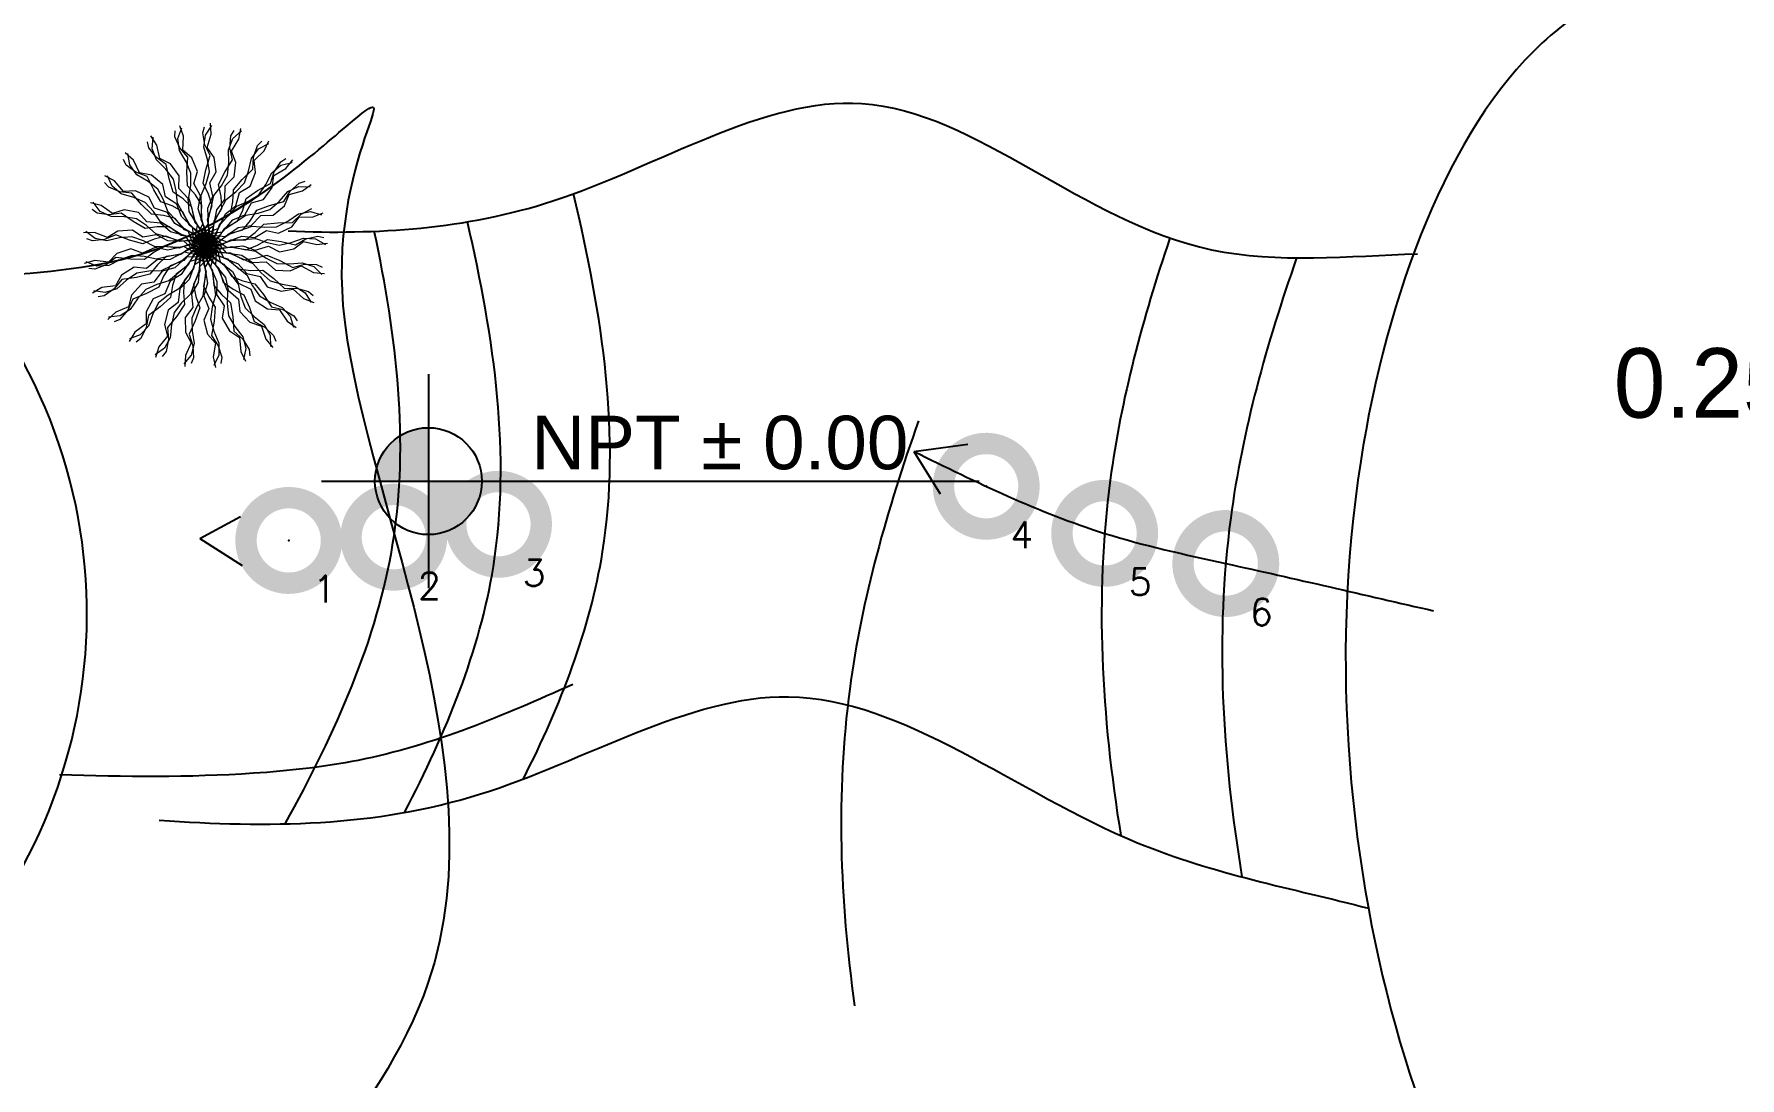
# Model space of a CAD drawing. Header units: millimetres. Extents: x 223 to 336, y 70 to 139.
# Drawn here: x 299.917 to 303.108, y 107.972 to 109.924 of the extents above; entities that cross this region are included whole.
import ezdxf

# ---------------------------------------------------------------- set-up
doc = ezdxf.new("R2010")
doc.units = ezdxf.units.MM
doc.layers.add('COTAS', color=3, linetype='Continuous', lineweight=9)
for name, color, linetype in [('MUROS', 5, 'Continuous'), ('pisos', 8, 'Continuous'), ('PLANTAS', 3, 'Continuous'), ('PUERTAS', 2, 'Continuous'), ('TEXTOS', 4, 'Continuous')]:
    doc.layers.add(name, color=color, linetype=linetype)
doc.styles.add('ROMANS', font='romans.shx', dxfattribs={"height": 0.05})
doc.dimstyles.new('ISO-25', dxfattribs={"dimtxt": 0.13, "dimasz": 0.08, "dimexe": 0.2, "dimexo": 0.2, "dimgap": 0.2, "dimtad": 0, "dimtih": 1, "dimtoh": 1, "dimdec": 3, "dimdsep": 46, "dimtxsty": 'Standard', "dimblk": 'ARCHTICK', "dimcen": 3, "dimadec": 0, "dimazin": 0, "dimtfac": 1, "dimtdec": 3, "dimtmove": 0, "dimatfit": 3, "dimldrblk": 'ARCHTICK', "dimfxl": 1, "dimarcsym": 0})

# ---------------------------------------------------------------- blocks, each defined once
blk = doc.blocks.new('_DOTSMALL')
at = {"color": 0, "linetype": 'ByBlock', "const_width": 0.5}
blk.add_lwpolyline([(-0.0625, 0, 1), (0.0625, 0, 1)], format="xyb", close=True, dxfattribs=at)
blk = doc.blocks.new('Arb3pl')
at = {"layer": 'COTAS', "linetype": 'Continuous'}
for p, q in [((-0.1562, 0.5352), (-0.1555, 0.5641)), ((-0.1418, 0.5276), (-0.124, 0.5783)), ((-0.1163, 0.5385), (-0.1329, 0.587)), ((-0.0253, 0.5547), (-0.0175, 0.5825)), ((-0.0133, 0.5437), (0.0166, 0.5883)), ((0.0141, 0.5479), (0.0101, 0.599)), ((0.1062, 0.5409), (0.1207, 0.5659)), ((0.1151, 0.5273), (0.1552, 0.5631)), ((0.1427, 0.5245), (0.1516, 0.5751)), ((-0.2781, 0.4839), (-0.2846, 0.5121)), ((-0.2426, 0.4396), (-0.2781, 0.4839)), ((-0.2402, 0.497), (-0.2684, 0.5398)), ((-0.2623, 0.4801), (-0.2576, 0.5336)), ((-0.2416, 0.428), (-0.2623, 0.4801)), ((-0.2271, 0.4337), (-0.2402, 0.497)), ((-0.1328, 0.4836), (-0.1562, 0.5352)), ((-0.1348, 0.472), (-0.1418, 0.5276)), ((-0.096, 0.4404), (-0.1328, 0.4836)), ((-0.1193, 0.4739), (-0.1163, 0.5385)), ((-0.0156, 0.4988), (-0.0253, 0.5547)), ((-0.0204, 0.4881), (-0.0133, 0.5437)), ((-0.0035, 0.4294), (-0.0204, 0.4881)), ((0.0094, 0.4479), (-0.0156, 0.4988)), ((-0.0049, 0.4861), (0.0141, 0.5479)), ((0.0277, 0.4397), (-0.0049, 0.4861)), ((0.0945, 0.4752), (0.1151, 0.5273)), ((0.1017, 0.4844), (0.1062, 0.5409)), ((0.1133, 0.4289), (0.1017, 0.4844)), ((0.109, 0.4694), (0.1427, 0.5245)), ((0.2025, 0.4342), (0.2354, 0.4795)), ((0.2118, 0.4413), (0.2302, 0.4949)), ((0.2302, 0.4949), (0.2505, 0.5155)), ((0.2354, 0.4795), (0.2831, 0.5042)), ((0.2615, 0.4699), (0.2826, 0.5167)), ((-0.3834, 0.4039), (-0.3967, 0.4295)), ((-0.3499, 0.4259), (-0.3879, 0.4605)), ((-0.338, 0.3698), (-0.3834, 0.4039)), ((-0.3671, 0.4041), (-0.3759, 0.4571)), ((-0.3342, 0.3587), (-0.3671, 0.4041)), ((-0.3215, 0.3679), (-0.3499, 0.4259)), ((-0.1962, 0.4071), (-0.2426, 0.4396)), ((-0.1986, 0.3847), (-0.2416, 0.428)), ((-0.1762, 0.4087), (-0.2271, 0.4337)), ((-0.1827, 0.3394), (-0.1962, 0.4071)), ((-0.1353, 0.3533), (-0.1762, 0.4087)), ((-0.1039, 0.4194), (-0.1348, 0.472)), ((-0.0763, 0.4371), (-0.1193, 0.4739)), ((-0.081, 0.3658), (-0.1039, 0.4194)), ((-0.0997, 0.3716), (-0.096, 0.4404)), ((-0.0504, 0.3732), (-0.0763, 0.4371)), ((-0.0114, 0.3821), (0.0094, 0.4479)), ((0.0054, 0.3718), (-0.0035, 0.4294)), ((0.0368, 0.3714), (0.0277, 0.4397)), ((0.0768, 0.3703), (0.1133, 0.4289)), ((0.0905, 0.3562), (0.0962, 0.4142)), ((0.0962, 0.4142), (0.0945, 0.4752)), ((0.129, 0.4164), (0.109, 0.4694)), ((0.1208, 0.348), (0.129, 0.4164)), ((0.189, 0.3747), (0.2025, 0.4342)), ((0.2092, 0.3846), (0.2118, 0.4413)), ((0.2151, 0.4249), (0.2615, 0.4699)), ((0.2213, 0.3687), (0.2151, 0.4249)), ((0.2969, 0.3675), (0.3401, 0.4033)), ((0.3077, 0.3721), (0.3389, 0.4195)), ((0.3389, 0.4195), (0.3636, 0.4344)), ((0.3401, 0.4033), (0.3925, 0.4154)), ((0.363, 0.3875), (0.3951, 0.4276)), ((-0.4654, 0.3002), (-0.4848, 0.3217)), ((-0.4386, 0.3298), (-0.4839, 0.3538)), ((-0.4498, 0.3044), (-0.4714, 0.3536)), ((-0.3966, 0.2807), (-0.4386, 0.3298)), ((-0.285, 0.3498), (-0.338, 0.3698)), ((-0.2817, 0.3275), (-0.3342, 0.3587)), ((-0.266, 0.3564), (-0.3215, 0.3679)), ((-0.2551, 0.2877), (-0.285, 0.3498)), ((-0.2358, 0.2916), (-0.2817, 0.3275)), ((-0.2126, 0.3128), (-0.266, 0.3564)), ((-0.1631, 0.3385), (-0.1986, 0.3847)), ((-0.1637, 0.2777), (-0.1827, 0.3394)), ((-0.1499, 0.2834), (-0.1631, 0.3385)), ((-0.1374, 0.2949), (-0.1353, 0.3533)), ((-0.0967, 0.307), (-0.0997, 0.3716)), ((-0.0819, 0.3092), (-0.081, 0.3658)), ((-0.067, 0.3172), (-0.0504, 0.3732)), ((-0.0245, 0.3188), (-0.0114, 0.3821)), ((-0.0096, 0.3172), (0.0054, 0.3718)), ((0.0069, 0.3213), (0.0368, 0.3714)), ((0.0218, 0.2585), (0.0069, 0.3213)), ((0.0484, 0.3123), (0.0768, 0.3703)), ((0.0624, 0.307), (0.0905, 0.3562)), ((0.0794, 0.3069), (0.1208, 0.348)), ((0.1173, 0.2878), (0.1593, 0.337)), ((0.1296, 0.2792), (0.169, 0.3199)), ((0.1593, 0.337), (0.2092, 0.3846)), ((0.169, 0.3199), (0.189, 0.3747)), ((0.1964, 0.3044), (0.2213, 0.3687)), ((0.269, 0.3133), (0.2969, 0.3675)), ((0.2911, 0.3179), (0.3077, 0.3721)), ((0.2988, 0.2994), (0.3068, 0.3555)), ((0.3068, 0.3555), (0.363, 0.3875)), ((0.3834, 0.2813), (0.4254, 0.3194)), ((0.4254, 0.3194), (0.453, 0.3278)), ((-0.4131, 0.2784), (-0.4654, 0.3002)), ((-0.4066, 0.2687), (-0.4498, 0.3044)), ((-0.3567, 0.2722), (-0.4131, 0.2784)), ((-0.348, 0.2515), (-0.4066, 0.2687)), ((-0.34, 0.2833), (-0.3966, 0.2807)), ((-0.3123, 0.2195), (-0.3567, 0.2722)), ((-0.2946, 0.2281), (-0.348, 0.2515)), ((-0.2774, 0.2544), (-0.34, 0.2833)), ((-0.2512, 0.2023), (-0.2774, 0.2544)), ((-0.2213, 0.2325), (-0.2551, 0.2877)), ((-0.2093, 0.2415), (-0.2358, 0.2916)), ((-0.2002, 0.2558), (-0.2126, 0.3128)), ((-0.1894, 0.1867), (-0.2093, 0.2415)), ((-0.1462, 0.2203), (-0.2002, 0.2558)), ((-0.1173, 0.2451), (-0.1637, 0.2777)), ((-0.1442, 0.2254), (-0.1499, 0.2834)), ((-0.094, 0.2471), (-0.1374, 0.2949)), ((-0.0764, 0.2066), (-0.1173, 0.2451)), ((-0.0599, 0.2639), (-0.0967, 0.307)), ((-0.0885, 0.1863), (-0.094, 0.2471)), ((-0.0908, 0.2515), (-0.0819, 0.3092)), ((-0.0758, 0.1969), (-0.0908, 0.2515)), ((-0.0368, 0.2601), (-0.067, 0.3172)), ((-0.0298, 0.2165), (-0.0599, 0.2639)), ((-0.0466, 0.1998), (-0.0368, 0.2601)), ((-0.0326, 0.2636), (-0.0096, 0.3172)), ((-0.0316, 0.207), (-0.0326, 0.2636)), ((0.0005, 0.2679), (-0.0245, 0.3188)), ((-0.0026, 0.2025), (0.0218, 0.2585)), ((0.0178, 0.2145), (0.0005, 0.2679)), ((0.0136, 0.2057), (0.0268, 0.2608)), ((0.0268, 0.2608), (0.0624, 0.307)), ((0.0406, 0.1942), (0.0783, 0.2423)), ((0.0599, 0.2568), (0.0484, 0.3123)), ((0.0572, 0.1932), (0.0837, 0.2433)), ((0.0634, 0.2007), (0.0599, 0.2568)), ((0.0783, 0.2423), (0.0794, 0.3069)), ((0.0837, 0.2433), (0.1296, 0.2792)), ((0.1147, 0.2312), (0.1173, 0.2878)), ((0.1289, 0.2126), (0.146, 0.2749)), ((0.146, 0.2749), (0.1964, 0.3044)), ((0.1614, 0.1928), (0.178, 0.247)), ((0.178, 0.247), (0.2309, 0.2842)), ((0.1878, 0.2356), (0.2361, 0.2652)), ((0.2026, 0.2274), (0.2587, 0.2434)), ((0.2309, 0.2842), (0.2911, 0.3179)), ((0.2361, 0.2652), (0.269, 0.3133)), ((0.2587, 0.2434), (0.2988, 0.2994)), ((0.3313, 0.2339), (0.3718, 0.2796)), ((0.3538, 0.2329), (0.3834, 0.2813)), ((0.3567, 0.2131), (0.3784, 0.2654)), ((0.3718, 0.2796), (0.4225, 0.3034)), ((0.3784, 0.2654), (0.4408, 0.2825)), ((0.4225, 0.3034), (0.4762, 0.3021)), ((0.4408, 0.2825), (0.4818, 0.3133)), ((-0.5005, 0.2147), (-0.5504, 0.2267)), ((-0.5192, 0.1793), (-0.5432, 0.1953)), ((-0.505, 0.1873), (-0.5383, 0.2295)), ((-0.463, 0.1713), (-0.5192, 0.1793)), ((-0.4543, 0.1635), (-0.505, 0.1873)), ((-0.4476, 0.1776), (-0.5005, 0.2147)), ((-0.4069, 0.1793), (-0.463, 0.1713)), ((-0.3933, 0.1614), (-0.4543, 0.1635)), ((-0.3935, 0.1942), (-0.4476, 0.1776)), ((-0.3507, 0.1393), (-0.4069, 0.1793)), ((-0.3257, 0.1818), (-0.3935, 0.1942)), ((-0.3358, 0.152), (-0.3933, 0.1614)), ((-0.2873, 0.1378), (-0.3257, 0.1818)), ((-0.2659, 0.1745), (-0.3123, 0.2195)), ((-0.2565, 0.1862), (-0.2946, 0.2281)), ((-0.2095, 0.1683), (-0.2659, 0.1745)), ((-0.2236, 0.1381), (-0.2565, 0.1862)), ((-0.1901, 0.1813), (-0.2512, 0.2023)), ((-0.1683, 0.2125), (-0.2213, 0.2325)), ((-0.1551, 0.1543), (-0.2095, 0.1683)), ((-0.156, 0.1307), (-0.1901, 0.1813)), ((-0.1499, 0.1461), (-0.1894, 0.1867)), ((-0.1191, 0.1855), (-0.1683, 0.2125)), ((-0.1258, 0.1627), (-0.1462, 0.2203)), ((-0.1161, 0.1762), (-0.1442, 0.2254)), ((-0.0728, 0.1112), (-0.1258, 0.1627)), ((-0.0892, 0.1233), (-0.1191, 0.1855)), ((-0.088, 0.127), (-0.1161, 0.1762)), ((-0.0501, 0.1232), (-0.0885, 0.1863)), ((-0.0629, 0.139), (-0.0764, 0.2066)), ((-0.0608, 0.1423), (-0.0758, 0.1969)), ((-0.0251, 0.1292), (-0.0466, 0.1998)), ((-0.0335, 0.1477), (-0.0298, 0.2165)), ((-0.0307, 0.1503), (-0.0316, 0.207)), ((-0.0029, 0.1488), (0.0178, 0.2145)), ((0.0007, 0.1287), (-0.0026, 0.2025)), ((0.0005, 0.1506), (0.0136, 0.2057)), ((0.0255, 0.1219), (0.0406, 0.1942)), ((0.027, 0.1422), (0.0634, 0.2007)), ((0.0307, 0.1432), (0.0572, 0.1932)), ((0.0478, 0.1091), (0.0805, 0.1754)), ((0.0543, 0.1284), (0.1042, 0.1761)), ((0.0582, 0.1284), (0.0963, 0.1703)), ((0.0805, 0.1754), (0.1289, 0.2126)), ((0.0963, 0.1703), (0.1344, 0.2123)), ((0.1042, 0.1761), (0.1147, 0.2312)), ((0.1144, 0.1473), (0.1705, 0.1713)), ((0.1284, 0.1384), (0.1757, 0.1696)), ((0.1344, 0.2123), (0.1878, 0.2356)), ((0.1375, 0.142), (0.1614, 0.1928)), ((0.1705, 0.1713), (0.2026, 0.2274)), ((0.1757, 0.1696), (0.2333, 0.1789)), ((0.1971, 0.144), (0.2267, 0.1924)), ((0.2006, 0.1209), (0.2456, 0.1672)), ((0.2267, 0.1924), (0.2872, 0.2152)), ((0.2333, 0.1789), (0.2874, 0.1955)), ((0.2456, 0.1672), (0.3039, 0.1688)), ((0.2872, 0.2152), (0.3538, 0.2329)), ((0.2874, 0.1955), (0.3313, 0.2339)), ((0.3039, 0.1688), (0.3567, 0.2131)), ((0.3719, 0.1416), (0.4225, 0.1757)), ((0.3913, 0.1151), (0.4254, 0.1603)), ((0.3934, 0.135), (0.4341, 0.1745)), ((0.4225, 0.1757), (0.4775, 0.1862)), ((0.4254, 0.1603), (0.49, 0.1614)), ((0.4341, 0.1745), (0.4842, 0.201)), ((0.4775, 0.1862), (0.5292, 0.1716)), ((0.49, 0.1614), (0.5374, 0.181)), ((-0.5319, 0.0878), (-0.5832, 0.087)), ((-0.5294, 0.0602), (-0.5721, 0.0928)), ((-0.4714, 0.065), (-0.5319, 0.0878)), ((-0.4231, 0.0946), (-0.4714, 0.065)), ((-0.3543, 0.0994), (-0.4231, 0.0946)), ((-0.3062, 0.0663), (-0.3543, 0.0994)), ((-0.2946, 0.1072), (-0.3507, 0.1393)), ((-0.2885, 0.1209), (-0.3358, 0.152)), ((-0.2385, 0.1152), (-0.2946, 0.1072)), ((-0.2446, 0.0825), (-0.2885, 0.1209)), ((-0.2229, 0.1326), (-0.2873, 0.1378)), ((-0.1904, 0.0659), (-0.2446, 0.0825)), ((-0.1823, 0.1152), (-0.2385, 0.1152)), ((-0.1752, 0.1085), (-0.2236, 0.1381)), ((-0.1773, 0.0921), (-0.2229, 0.1326)), ((-0.1262, 0.0752), (-0.1823, 0.1152)), ((-0.106, 0.0724), (-0.1773, 0.0921)), ((-0.1269, 0.079), (-0.1752, 0.1085)), ((-0.0919, 0.0939), (-0.156, 0.1307)), ((-0.1107, 0.1016), (-0.1551, 0.1543)), ((-0.1105, 0.1055), (-0.1499, 0.1461)), ((-0.0583, 0.0799), (-0.1107, 0.1016)), ((-0.0581, 0.0743), (-0.1105, 0.1055)), ((-0.0735, 0.0403), (-0.0919, 0.0939)), ((-0.0438, 0.0893), (-0.0892, 0.1233)), ((-0.045, 0.0838), (-0.088, 0.127)), ((-0.0684, 0.0547), (-0.0728, 0.1112)), ((-0.0274, 0.0948), (-0.0629, 0.139)), ((-0.0299, 0.0897), (-0.0608, 0.1423)), ((-0.0598, 0.0673), (-0.0501, 0.1232)), ((-0.0139, 0.0271), (-0.0583, 0.0799)), ((-0.0484, 0.0775), (-0.0251, 0.1292)), ((-0.0243, 0.0316), (-0.045, 0.0838)), ((-0.0139, 0.0271), (-0.0438, 0.0893)), ((-0.0348, 0.0845), (0.0007, 0.1287)), ((-0.0139, 0.0271), (-0.0348, 0.0845)), ((-0.0102, 0.096), (-0.0335, 0.1477)), ((-0.0139, 0.0917), (-0.0307, 0.1503)), ((-0.0229, 0.0341), (-0.0299, 0.0897)), ((-0.0139, 0.0271), (-0.0274, 0.0948)), ((-0.0209, 0.0361), (-0.0139, 0.0917)), ((-0.0199, 0.0879), (0.0255, 0.1219)), ((-0.0139, 0.0271), (-0.0199, 0.0879)), ((-0.0184, 0.0375), (0.0022, 0.0897)), ((-0.0157, 0.0383), (0.0172, 0.0837)), ((-0.0139, 0.0271), (-0.0102, 0.096)), ((-0.0139, 0.0271), (0.0068, 0.0929)), ((-0.0139, 0.0271), (-0.0046, 0.0874)), ((-0.0139, 0.0271), (0.0225, 0.0857)), ((-0.0139, 0.0271), (0.0101, 0.0832)), ((-0.0046, 0.0874), (0.0478, 0.1091)), ((0.0068, 0.0929), (-0.0029, 0.1488)), ((0.0022, 0.0897), (0.0005, 0.1506)), ((0.0101, 0.0832), (0.0663, 0.0912)), ((0.0172, 0.0837), (0.0307, 0.1432)), ((0.0225, 0.0857), (0.027, 0.1422)), ((0.0303, 0.0742), (0.0582, 0.1284)), ((0.0359, 0.0748), (0.0543, 0.1284)), ((0.0406, 0.0617), (0.0811, 0.1073)), ((0.0462, 0.0609), (0.0774, 0.1083)), ((0.0475, 0.047), (0.0981, 0.0812)), ((0.0527, 0.0449), (0.0947, 0.083)), ((0.0663, 0.0912), (0.1144, 0.1473)), ((0.0774, 0.1083), (0.1375, 0.142)), ((0.0797, 0.0692), (0.1402, 0.1116)), ((0.0811, 0.1073), (0.1284, 0.1384)), ((0.0947, 0.083), (0.1613, 0.1007)), ((0.0981, 0.0812), (0.1516, 0.0995)), ((0.1402, 0.1116), (0.2006, 0.1209)), ((0.1516, 0.0995), (0.2052, 0.1179)), ((0.1613, 0.1007), (0.1971, 0.144)), ((0.1741, 0.0549), (0.2195, 0.0878)), ((0.2052, 0.1179), (0.2633, 0.1127)), ((0.2171, 0.0646), (0.2723, 0.0983)), ((0.2195, 0.0878), (0.2602, 0.1273)), ((0.2602, 0.1273), (0.3245, 0.1344)), ((0.2633, 0.1127), (0.3198, 0.1153)), ((0.2723, 0.0983), (0.3292, 0.0853)), ((0.3198, 0.1153), (0.3719, 0.1416)), ((0.3245, 0.1344), (0.3934, 0.135)), ((0.3292, 0.0853), (0.3913, 0.1151)), ((-0.5411, 0.0489), (-0.5684, 0.0584)), ((-0.4848, 0.0551), (-0.5411, 0.0489)), ((-0.4744, 0.0497), (-0.5294, 0.0602)), ((-0.4324, 0.0768), (-0.4848, 0.0551)), ((-0.4148, 0.0628), (-0.4744, 0.0497)), ((-0.368, 0.052), (-0.4324, 0.0768)), ((-0.3616, 0.0125), (-0.427, -0.0093)), ((-0.3567, 0.068), (-0.4148, 0.0628)), ((-0.3057, 0.0349), (-0.368, 0.052)), ((-0.3068, -0.0076), (-0.3616, 0.0125)), ((-0.3031, 0.0497), (-0.3567, 0.068)), ((-0.2479, 0.0189), (-0.3068, -0.0076)), ((-0.2426, 0.0774), (-0.3062, 0.0663)), ((-0.2533, 0.0566), (-0.3057, 0.0349)), ((-0.2511, 0.0234), (-0.3031, 0.0497)), ((-0.199, 0.0706), (-0.2533, 0.0566)), ((-0.2039, 0.0232), (-0.2531, -0.0038)), ((-0.1945, 0.0208), (-0.2511, 0.0234)), ((-0.1883, 0.0054), (-0.2479, 0.0189)), ((-0.1883, 0.0494), (-0.2426, 0.0774)), ((-0.1355, 0.0152), (-0.2039, 0.0232)), ((-0.1346, 0.0458), (-0.199, 0.0706)), ((-0.1379, 0.0181), (-0.1945, 0.0208)), ((-0.1363, 0.0493), (-0.1904, 0.0659)), ((-0.1144, 0.0481), (-0.1883, 0.0494)), ((-0.1165, 0.0224), (-0.1883, 0.0054)), ((-0.0784, 0.0313), (-0.1379, 0.0181)), ((-0.0753, 0.0472), (-0.1363, 0.0493)), ((-0.0824, 0.0352), (-0.1355, 0.0152)), ((-0.0783, 0.052), (-0.1346, 0.0458)), ((-0.0774, 0.0151), (-0.1318, -0.0124)), ((-0.0823, 0.0179), (-0.1287, -0.0147)), ((-0.0684, 0.0618), (-0.1269, 0.079)), ((-0.0701, 0.0672), (-0.1262, 0.0752)), ((-0.0663, -0.0041), (-0.1165, 0.0224)), ((-0.0778, 0.0012), (-0.1147, -0.0419)), ((-0.0725, 0.0099), (-0.1144, 0.0481)), ((-0.0749, 0.025), (-0.106, 0.0724)), ((-0.0139, 0.0271), (-0.0824, 0.0352)), ((-0.0139, 0.0271), (-0.0823, 0.0179)), ((-0.0233, 0.0208), (-0.0784, 0.0313)), ((-0.0139, 0.0271), (-0.0783, 0.052)), ((-0.0139, 0.0271), (-0.0778, 0.0012)), ((-0.0214, 0.0186), (-0.0774, 0.0151)), ((-0.0246, 0.0233), (-0.0753, 0.0472)), ((-0.0139, 0.0271), (-0.0749, 0.025)), ((-0.0139, 0.0271), (-0.0735, 0.0403)), ((-0.0139, 0.0271), (-0.0725, 0.0099)), ((-0.0191, 0.017), (-0.0724, -0.0003)), ((-0.0139, 0.0271), (-0.0701, 0.0672)), ((-0.0139, 0.0271), (-0.0694, -0.0139)), ((-0.0252, 0.0261), (-0.0684, 0.0618)), ((-0.0139, 0.0271), (-0.0684, 0.0547)), ((-0.0139, 0.0271), (-0.0663, -0.0041)), ((-0.0164, 0.0161), (-0.0637, -0.014)), ((-0.0139, 0.0271), (-0.0598, 0.0673)), ((-0.0251, 0.0289), (-0.0581, 0.0743)), ((-0.0139, 0.0271), (-0.0574, -0.0264)), ((-0.0139, 0.0271), (-0.0569, -0.0161)), ((-0.0136, 0.0158), (-0.0519, -0.0251)), ((-0.0139, 0.0271), (-0.0484, 0.0775)), ((-0.0139, 0.0271), (-0.0448, -0.0255)), ((-0.0139, 0.0271), (-0.0427, -0.0355)), ((-0.0108, 0.0163), (-0.0378, -0.0329)), ((-0.0139, 0.0271), (-0.0308, -0.0315)), ((-0.0139, 0.0271), (-0.0263, -0.0407)), ((-0.0082, 0.0174), (-0.0221, -0.0369)), ((-0.0139, 0.0271), (-0.0157, -0.0338)), ((-0.0139, 0.0271), (0.0233, 0.0755)), ((-0.0139, 0.0271), (0.0359, 0.0748)), ((-0.0139, 0.0271), (0.0342, 0.0647)), ((-0.0139, 0.0271), (0.0462, 0.0609)), ((-0.0139, 0.0271), (0.042, 0.0515)), ((-0.0139, 0.0271), (0.0527, 0.0449)), ((-0.0139, 0.0271), (0.0463, 0.0369)), ((-0.0139, 0.0271), (0.055, 0.0277)), ((-0.0139, 0.0271), (-0.009, -0.0416)), ((-0.0139, 0.0271), (0.0079, -0.0383)), ((-0.0139, 0.0271), (0.0235, -0.0308)), ((-0.0139, 0.0271), (0.0367, -0.0196)), ((-0.0139, 0.0271), (0.0468, -0.0056)), ((-0.0139, 0.0271), (0.053, 0.0106)), ((-0.0139, 0.0271), (-0.0004, -0.0324)), ((-0.0139, 0.0271), (0.0139, -0.0271)), ((-0.0139, 0.0271), (0.0266, -0.0185)), ((-0.0139, 0.0271), (0.0366, -0.007)), ((-0.0139, 0.0271), (0.0435, 0.0066)), ((-0.0139, 0.0271), (0.0468, 0.0216)), ((-0.0129, 0.0384), (0.0303, 0.0742)), ((-0.0101, 0.0378), (0.0406, 0.0617)), ((-0.0076, 0.0365), (0.0475, 0.047)), ((-0.0059, 0.0191), (-0.0059, -0.0369)), ((-0.0054, 0.0346), (0.0505, 0.0311)), ((-0.0042, 0.0214), (0.0098, -0.0329)), ((-0.0038, 0.0323), (0.0495, 0.015)), ((-0.003, 0.024), (0.024, -0.0251)), ((-0.0029, 0.0296), (0.0445, -0.0004)), ((-0.0026, 0.0268), (0.0358, -0.0141)), ((0.0233, 0.0755), (0.0797, 0.0692)), ((0.0342, 0.0647), (0.0872, 0.0446)), ((0.042, 0.0515), (0.0884, 0.0189)), ((0.0435, 0.0066), (0.055, -0.0489)), ((0.0463, 0.0369), (0.0831, -0.0062)), ((0.0468, 0.0216), (0.0718, -0.0293)), ((0.0495, 0.015), (0.1102, 0.0205)), ((0.0505, 0.0311), (0.108, 0.0516)), ((0.053, 0.0106), (0.1081, 0.0238)), ((0.055, 0.0277), (0.1051, 0.0543)), ((0.0872, 0.0446), (0.1564, 0.0706)), ((0.0884, 0.0189), (0.1618, 0.0269)), ((0.1051, 0.0543), (0.1741, 0.0549)), ((0.108, 0.0516), (0.1644, 0.0561)), ((0.1081, 0.0238), (0.1751, 0.0072)), ((0.1102, 0.0205), (0.166, 0.0108)), ((0.1564, 0.0706), (0.2171, 0.0646)), ((0.1618, 0.0269), (0.2192, 0.006)), ((0.1644, 0.0561), (0.2209, 0.0606)), ((0.166, 0.0108), (0.2218, 0.0011)), ((0.1751, 0.0072), (0.2273, 0.0279)), ((0.2192, 0.006), (0.281, 0.0249)), ((0.2209, 0.0606), (0.2758, 0.041)), ((0.2218, 0.0011), (0.2702, -0.0314)), ((0.2273, 0.0279), (0.2765, 0.056)), ((0.2758, 0.041), (0.3313, 0.0295)), ((0.2765, 0.056), (0.3405, 0.0469)), ((0.281, 0.0249), (0.3329, -0.0019)), ((0.3313, 0.0295), (0.3882, 0.042)), ((0.3329, -0.0019), (0.4005, 0.0115)), ((0.3405, 0.0469), (0.4074, 0.0303)), ((0.3882, 0.042), (0.4457, 0.0625)), ((0.4005, 0.0115), (0.4447, 0.0469)), ((0.4074, 0.0303), (0.4567, 0.0584)), ((0.4447, 0.0469), (0.5075, 0.0318)), ((0.4457, 0.0625), (0.5016, 0.059)), ((0.4567, 0.0584), (0.5118, 0.0716)), ((0.5016, 0.059), (0.5481, 0.032)), ((0.5075, 0.0318), (0.5583, 0.0391)), ((0.5118, 0.0716), (0.5401, 0.0656)), ((-0.5307, -0.0429), (-0.5802, -0.0564)), ((-0.5214, -0.0691), (-0.5709, -0.0481)), ((-0.4664, -0.05), (-0.5307, -0.0429)), ((-0.4769, -0.0629), (-0.53, -0.0829)), ((-0.4655, -0.0656), (-0.5214, -0.0691)), ((-0.4316, -0.0288), (-0.4769, -0.0629)), ((-0.427, -0.0093), (-0.4664, -0.05)), ((-0.4111, -0.038), (-0.4655, -0.0656)), ((-0.3631, -0.0369), (-0.4316, -0.0288)), ((-0.3561, -0.0185), (-0.4111, -0.038)), ((-0.347, -0.0735), (-0.405, -0.1109)), ((-0.2985, -0.0379), (-0.3631, -0.0369)), ((-0.2997, -0.023), (-0.3561, -0.0185)), ((-0.289, -0.0793), (-0.347, -0.0735)), ((-0.2427, -0.0355), (-0.2997, -0.023)), ((-0.2531, -0.0038), (-0.2985, -0.0379)), ((-0.2385, -0.039), (-0.289, -0.0793)), ((-0.2379, -0.0624), (-0.2734, -0.1066)), ((-0.1873, -0.0239), (-0.2427, -0.0355)), ((-0.1775, -0.0373), (-0.2385, -0.039)), ((-0.197, -0.0239), (-0.2379, -0.0624)), ((-0.1691, -0.0654), (-0.2199, -0.0904)), ((-0.1563, -0.076), (-0.215, -0.0928)), ((-0.1785, -0.0679), (-0.2086, -0.1152)), ((-0.1287, -0.0147), (-0.197, -0.0239)), ((-0.1318, -0.0124), (-0.1873, -0.0239)), ((-0.1147, -0.0419), (-0.1785, -0.0679)), ((-0.1121, -0.0029), (-0.1775, -0.0373)), ((-0.1183, -0.0405), (-0.1691, -0.0654)), ((-0.1015, -0.0264), (-0.1563, -0.076)), ((-0.0943, -0.0648), (-0.1498, -0.1058)), ((-0.0982, -0.0643), (-0.1412, -0.1011)), ((-0.0855, -0.0465), (-0.1262, -0.1081)), ((-0.0724, -0.0003), (-0.1183, -0.0405)), ((-0.0569, -0.0161), (-0.1121, -0.0029)), ((-0.0448, -0.0255), (-0.1015, -0.0264)), ((-0.0637, -0.014), (-0.0982, -0.0643)), ((-0.0694, -0.0139), (-0.0943, -0.0648)), ((-0.0649, -0.062), (-0.089, -0.1318)), ((-0.0308, -0.0315), (-0.0855, -0.0465)), ((-0.0519, -0.0251), (-0.0728, -0.0824)), ((-0.0574, -0.0264), (-0.0689, -0.0819)), ((-0.0157, -0.0338), (-0.0649, -0.062)), ((-0.0411, -0.0718), (-0.0471, -0.1455)), ((-0.0378, -0.0329), (-0.0437, -0.0936)), ((-0.0427, -0.0355), (-0.0401, -0.0922)), ((-0.0004, -0.0324), (-0.0411, -0.0718)), ((-0.0263, -0.0407), (-0.0096, -0.0949)), ((-0.0221, -0.0369), (-0.0127, -0.0972)), ((0.0139, -0.0271), (-0.0157, -0.0755)), ((-0.0157, -0.0755), (-0.0032, -0.1483)), ((-0.009, -0.0416), (0.0206, -0.09)), ((-0.0059, -0.0369), (0.0181, -0.093)), ((0.0079, -0.0383), (0.0487, -0.0777)), ((0.0098, -0.0329), (0.047, -0.0812)), ((0.0266, -0.0185), (0.0099, -0.0727)), ((0.0099, -0.0727), (0.0401, -0.1401)), ((0.0235, -0.0308), (0.0728, -0.0589)), ((0.024, -0.0251), (0.0721, -0.0627)), ((0.0366, -0.007), (0.034, -0.0636)), ((0.034, -0.0636), (0.08, -0.1214)), ((0.0358, -0.0141), (0.0917, -0.0385)), ((0.0367, -0.0196), (0.0914, -0.0346)), ((0.0445, -0.0004), (0.1047, -0.0101)), ((0.0468, -0.0056), (0.1035, -0.0065)), ((0.0487, -0.0777), (0.0705, -0.1431)), ((0.055, -0.0489), (0.114, -0.0934)), ((0.0718, -0.0293), (0.14, -0.0578)), ((0.0721, -0.0627), (0.1061, -0.1079)), ((0.0728, -0.0589), (0.1102, -0.1168)), ((0.0831, -0.0062), (0.1563, -0.0168)), ((0.0914, -0.0346), (0.1421, -0.0814)), ((0.0917, -0.0385), (0.1359, -0.0739)), ((0.1035, -0.0065), (0.1642, -0.0392)), ((0.1047, -0.0101), (0.1563, -0.0334)), ((0.1359, -0.0739), (0.1801, -0.1092)), ((0.14, -0.0578), (0.1802, -0.1037)), ((0.1563, -0.0168), (0.2066, -0.0514)), ((0.1563, -0.0334), (0.2079, -0.0567)), ((0.1642, -0.0392), (0.2199, -0.0321)), ((0.2066, -0.0514), (0.2711, -0.0484)), ((0.2079, -0.0567), (0.2467, -0.1003)), ((0.2199, -0.0321), (0.2746, -0.0171)), ((0.2702, -0.0314), (0.321, -0.0564)), ((0.2711, -0.0484), (0.3147, -0.0872)), ((0.2746, -0.0171), (0.3343, -0.0419)), ((0.321, -0.0564), (0.3793, -0.0585)), ((0.3343, -0.0419), (0.395, -0.0746)), ((0.3793, -0.0585), (0.44, -0.0529)), ((0.3836, -0.091), (0.4352, -0.0678)), ((0.395, -0.0746), (0.4497, -0.0596)), ((0.4352, -0.0678), (0.4923, -0.098)), ((0.44, -0.0529), (0.4934, -0.0702)), ((0.4497, -0.0596), (0.5064, -0.0605)), ((0.4934, -0.0702), (0.5316, -0.108)), ((0.5064, -0.0605), (0.5323, -0.0734)), ((-0.53, -0.0829), (-0.5588, -0.0805)), ((-0.4045, -0.1309), (-0.44, -0.1752)), ((-0.405, -0.1109), (-0.4331, -0.1601)), ((-0.3824, -0.1347), (-0.4283, -0.1749)), ((-0.3362, -0.1217), (-0.4045, -0.1309)), ((-0.334, -0.1022), (-0.3824, -0.1347)), ((-0.3115, -0.1532), (-0.3583, -0.2038)), ((-0.2734, -0.1066), (-0.3362, -0.1217)), ((-0.2782, -0.0925), (-0.334, -0.1022)), ((-0.2538, -0.1444), (-0.3115, -0.1532)), ((-0.2402, -0.1544), (-0.2918, -0.1777)), ((-0.2199, -0.0904), (-0.2782, -0.0925)), ((-0.215, -0.0928), (-0.2538, -0.1444)), ((-0.1842, -0.1379), (-0.2402, -0.1544)), ((-0.2086, -0.1152), (-0.2319, -0.1669)), ((-0.1789, -0.139), (-0.2037, -0.1986)), ((-0.1412, -0.1011), (-0.1842, -0.1379)), ((-0.1262, -0.1081), (-0.1789, -0.139)), ((-0.1671, -0.1592), (-0.1768, -0.2151)), ((-0.1498, -0.1058), (-0.1671, -0.1592)), ((-0.1053, -0.1287), (-0.1378, -0.1751)), ((-0.089, -0.1318), (-0.1324, -0.1748)), ((-0.1124, -0.1354), (-0.116, -0.1914)), ((-0.0689, -0.0819), (-0.1124, -0.1354)), ((-0.0728, -0.0824), (-0.1053, -0.1287)), ((-0.0637, -0.1466), (-0.0837, -0.1996)), ((-0.0471, -0.1455), (-0.0784, -0.1979)), ((-0.0401, -0.0922), (-0.0689, -0.1548)), ((-0.0689, -0.1548), (-0.0584, -0.2099)), ((-0.0437, -0.0936), (-0.0637, -0.1466)), ((-0.0189, -0.1535), (-0.0251, -0.2098)), ((-0.0096, -0.0949), (-0.0219, -0.1628)), ((-0.0032, -0.1483), (-0.0204, -0.2069)), ((-0.0127, -0.0972), (-0.0189, -0.1535)), ((0.0181, -0.093), (0.0262, -0.1491)), ((0.0206, -0.09), (0.0255, -0.1588)), ((0.0255, -0.1588), (0.0613, -0.202)), ((0.0262, -0.1491), (0.0342, -0.2051)), ((0.0401, -0.1401), (0.038, -0.2011)), ((0.047, -0.0812), (0.0687, -0.1335)), ((0.0687, -0.1335), (0.0904, -0.1859)), ((0.0705, -0.1431), (0.1159, -0.1761)), ((0.08, -0.1214), (0.0931, -0.1811)), ((0.1061, -0.1079), (0.1401, -0.1532)), ((0.1102, -0.1168), (0.1624, -0.1374)), ((0.114, -0.0934), (0.1415, -0.1479)), ((0.1401, -0.1532), (0.1531, -0.2101)), ((0.1415, -0.1479), (0.1995, -0.1764)), ((0.1421, -0.0814), (0.1978, -0.0884)), ((0.1624, -0.1374), (0.2176, -0.1507)), ((0.1801, -0.1092), (0.2068, -0.1611)), ((0.1802, -0.1037), (0.2434, -0.1169)), ((0.1978, -0.0884), (0.2545, -0.0875)), ((0.2176, -0.1507), (0.258, -0.2011)), ((0.2434, -0.1169), (0.276, -0.1654)), ((0.2467, -0.1003), (0.2897, -0.1371)), ((0.2545, -0.0875), (0.3062, -0.1263)), ((0.2897, -0.1371), (0.3457, -0.1536)), ((0.3062, -0.1263), (0.3569, -0.1731)), ((0.3147, -0.0872), (0.3836, -0.091)), ((0.3457, -0.1536), (0.4059, -0.1633)), ((0.4923, -0.098), (0.5433, -0.1036)), ((-0.497, -0.1692), (-0.5416, -0.1946)), ((-0.4816, -0.1923), (-0.5347, -0.1842)), ((-0.4864, -0.2078), (-0.5149, -0.2126)), ((-0.4331, -0.1601), (-0.497, -0.1692)), ((-0.44, -0.1752), (-0.4864, -0.2078)), ((-0.4283, -0.1749), (-0.4816, -0.1923)), ((-0.353, -0.2231), (-0.3763, -0.2748)), ((-0.3583, -0.2038), (-0.3733, -0.2584)), ((-0.3305, -0.2213), (-0.365, -0.2716)), ((-0.2891, -0.1972), (-0.353, -0.2231)), ((-0.2918, -0.1777), (-0.3305, -0.2213)), ((-0.2573, -0.2216), (-0.2901, -0.2822)), ((-0.2319, -0.1669), (-0.2891, -0.1972)), ((-0.2037, -0.1986), (-0.2573, -0.2216)), ((-0.1879, -0.205), (-0.2321, -0.2404)), ((-0.1768, -0.2151), (-0.2246, -0.2585)), ((-0.1378, -0.1751), (-0.1879, -0.205)), ((-0.1415, -0.2387), (-0.1878, -0.2743)), ((-0.1324, -0.1748), (-0.1415, -0.2387)), ((-0.0837, -0.1996), (-0.1247, -0.241)), ((-0.116, -0.1914), (-0.1115, -0.248)), ((-0.0784, -0.1979), (-0.0714, -0.2621)), ((-0.0584, -0.2099), (-0.04, -0.2636)), ((-0.0251, -0.2098), (-0.0546, -0.2601)), ((-0.0219, -0.1628), (0.002, -0.2135)), ((-0.0204, -0.2069), (0.0023, -0.2673)), ((0.002, -0.2135), (0.0331, -0.2609)), ((0.0342, -0.2051), (0.0181, -0.2612)), ((0.038, -0.2011), (0.075, -0.254)), ((0.0613, -0.202), (0.1033, -0.2402)), ((0.0904, -0.1859), (0.0888, -0.2441)), ((0.0931, -0.1811), (0.1422, -0.2231)), ((0.1159, -0.1761), (0.1661, -0.2026)), ((0.1422, -0.2231), (0.1474, -0.2812)), ((0.1531, -0.2101), (0.1731, -0.263)), ((0.1661, -0.2026), (0.1927, -0.2615)), ((0.1995, -0.1764), (0.219, -0.2314)), ((0.2068, -0.1611), (0.2393, -0.2074)), ((0.219, -0.2314), (0.2775, -0.2679)), ((0.2393, -0.2074), (0.2894, -0.2373)), ((0.258, -0.2011), (0.2954, -0.259)), ((0.276, -0.1654), (0.3417, -0.1862)), ((0.2894, -0.2373), (0.3453, -0.2617)), ((0.3417, -0.1862), (0.3975, -0.1765)), ((0.3569, -0.1731), (0.4135, -0.1722)), ((0.3975, -0.1765), (0.4453, -0.22)), ((0.4059, -0.1633), (0.4532, -0.1933)), ((0.4135, -0.1722), (0.4682, -0.1871)), ((0.4453, -0.22), (0.4933, -0.2381)), ((0.4532, -0.1933), (0.4809, -0.2394)), ((0.4682, -0.1871), (0.4901, -0.2061)), ((-0.433, -0.2832), (-0.4699, -0.3189)), ((-0.4123, -0.3017), (-0.4658, -0.3071)), ((-0.4131, -0.3179), (-0.4395, -0.3296)), ((-0.3733, -0.2584), (-0.433, -0.2832)), ((-0.3763, -0.2748), (-0.4131, -0.3179)), ((-0.365, -0.2716), (-0.4123, -0.3017)), ((-0.2901, -0.2822), (-0.291, -0.3388)), ((-0.2801, -0.2996), (-0.2898, -0.3554)), ((-0.2246, -0.2585), (-0.2801, -0.2996)), ((-0.2588, -0.2922), (-0.2797, -0.3496)), ((-0.2321, -0.2404), (-0.2588, -0.2922)), ((-0.1878, -0.2743), (-0.2045, -0.3412)), ((-0.147, -0.302), (-0.1905, -0.3555)), ((-0.1587, -0.2862), (-0.1717, -0.3431)), ((-0.1247, -0.241), (-0.1587, -0.2862)), ((-0.1115, -0.248), (-0.147, -0.302)), ((-0.0714, -0.2621), (-0.1074, -0.3081)), ((-0.1074, -0.3081), (-0.1069, -0.377)), ((-0.0546, -0.2601), (-0.0763, -0.3124)), ((-0.0763, -0.3124), (-0.0747, -0.3707)), ((-0.04, -0.2636), (-0.061, -0.3247)), ((0.0023, -0.2673), (-0.0211, -0.3208)), ((0.0181, -0.2612), (0.0101, -0.3172)), ((0.0101, -0.3172), (0.0262, -0.3733)), ((0.0331, -0.2609), (0.028, -0.3254)), ((0.075, -0.254), (0.0656, -0.3116)), ((0.0656, -0.3116), (0.0993, -0.3718)), ((0.0888, -0.2441), (0.095, -0.3004)), ((0.095, -0.3004), (0.1245, -0.3507)), ((0.1033, -0.2402), (0.1144, -0.3039)), ((0.1144, -0.3039), (0.1193, -0.3726)), ((0.1474, -0.2812), (0.1949, -0.3311)), ((0.1731, -0.263), (0.2141, -0.3044)), ((0.1927, -0.2615), (0.2145, -0.3269)), ((0.2141, -0.3044), (0.2622, -0.342)), ((0.2775, -0.2679), (0.3339, -0.2724)), ((0.2954, -0.259), (0.3506, -0.2722)), ((0.3339, -0.2724), (0.3694, -0.3264)), ((0.3453, -0.2617), (0.3837, -0.3026)), ((0.3506, -0.2722), (0.3998, -0.3003)), ((0.3837, -0.3026), (0.3991, -0.3541)), ((0.3998, -0.3003), (0.4163, -0.3241)), ((-0.3427, -0.3777), (-0.3695, -0.4214)), ((-0.318, -0.3904), (-0.3685, -0.409)), ((-0.291, -0.3388), (-0.3427, -0.3777)), ((-0.2797, -0.3496), (-0.318, -0.3904)), ((-0.2898, -0.3554), (-0.3148, -0.4063)), ((-0.1913, -0.3962), (-0.2317, -0.4467)), ((-0.2045, -0.3412), (-0.1913, -0.3962)), ((-0.1905, -0.3555), (-0.186, -0.412)), ((-0.1717, -0.3431), (-0.1776, -0.4038)), ((-0.1069, -0.377), (-0.0804, -0.4271)), ((-0.061, -0.3247), (-0.0898, -0.3874)), ((-0.0898, -0.3874), (-0.0714, -0.441)), ((-0.0747, -0.3707), (-0.0653, -0.431)), ((-0.0211, -0.3208), (-0.0035, -0.3874)), ((-0.0035, -0.3874), (0.0346, -0.4293)), ((0.028, -0.3254), (0.0157, -0.3932)), ((0.0157, -0.3932), (0.0468, -0.4406)), ((0.0262, -0.3733), (0.0502, -0.4294)), ((0.0993, -0.3718), (0.1466, -0.4029)), ((0.1193, -0.3726), (0.1613, -0.4108)), ((0.1245, -0.3507), (0.1617, -0.3991)), ((0.1949, -0.3311), (0.2485, -0.3495)), ((0.2145, -0.3269), (0.2647, -0.3535)), ((0.2485, -0.3495), (0.2694, -0.4106)), ((0.2622, -0.342), (0.2892, -0.3911)), ((0.2647, -0.3535), (0.3054, -0.3929)), ((0.2892, -0.3911), (0.2913, -0.4448)), ((0.3054, -0.3929), (0.3154, -0.42)), ((0.3694, -0.3264), (0.4114, -0.3559)), ((-0.3148, -0.4063), (-0.3374, -0.4243)), ((-0.2046, -0.4529), (-0.2489, -0.4834)), ((-0.2317, -0.4467), (-0.2468, -0.4957)), ((-0.1975, -0.4675), (-0.215, -0.4905)), ((-0.1776, -0.4038), (-0.2046, -0.4529)), ((-0.186, -0.412), (-0.1975, -0.4675)), ((-0.0804, -0.4271), (-0.107, -0.486)), ((-0.0653, -0.431), (-0.0793, -0.4853)), ((-0.0714, -0.441), (-0.0687, -0.4977)), ((0.0346, -0.4293), (0.0235, -0.493)), ((0.0468, -0.4406), (0.0635, -0.4948)), ((0.0502, -0.4294), (0.0502, -0.4854)), ((0.1466, -0.4029), (0.1517, -0.4674)), ((0.1517, -0.4674), (0.1743, -0.5134)), ((0.1613, -0.4108), (0.1909, -0.4591)), ((0.1617, -0.3991), (0.1757, -0.4534)), ((0.1757, -0.4534), (0.1643, -0.5059)), ((0.1909, -0.4591), (0.1939, -0.4879)), ((0.2694, -0.4106), (0.3028, -0.4496)), ((-0.0793, -0.4853), (-0.1145, -0.5258)), ((-0.107, -0.486), (-0.1094, -0.5372)), ((-0.0687, -0.4977), (-0.08, -0.5243)), ((0.0235, -0.493), (0.0339, -0.5432)), ((0.0502, -0.4854), (0.0262, -0.5335)), ((0.0635, -0.4948), (0.0593, -0.5234))]:
    blk.add_line(p, q, dxfattribs=at)
blk = doc.blocks.new('_ARCHTICK')
at = {"color": 0, "linetype": 'ByBlock', "const_width": 0.15}
blk.add_lwpolyline([(-0.5, -0.5), (0.5, 0.5)], dxfattribs=at)
blk = doc.blocks.new('*D107')
at = {"layer": 'COTAS', "color": 0, "lineweight": -2, "ltscale": 0.05, "transparency": 16777216}
for p, q in [((303.4218, 109.4142), (303.4218, 109.4942)), ((303.7267, 109.4142), (303.2218, 109.4142)), ((303.4218, 109.4142), (303.4218, 109.1642)), ((303.4218, 109.4142), (303.4218, 109.1642)), ((303.7267, 109.1642), (303.2218, 109.1642)), ((303.4218, 109.1642), (303.4218, 109.0842))]:
    blk.add_line(p, q, dxfattribs=at)
at = {"layer": 'Defpoints', "color": 0, "ltscale": 0.05, "transparency": 16777216}
for p in [(303.9267, 109.4142), (303.4218, 109.1642), (303.9267, 109.1642)]:
    blk.add_point(p, dxfattribs=at)
at = {"layer": 'COTAS', "color": 0, "lineweight": -2, "ltscale": 0.05, "transparency": 16777216, "xscale": 0.08, "yscale": 0.08, "zscale": 0.08}
for p, rotation in [((303.4218, 109.4142), 270), ((303.4218, 109.1642), 90)]:
    blk.add_blockref('_ARCHTICK', p, dxfattribs=dict(at, rotation=rotation))
at = {"layer": 'COTAS', "color": 0, "ltscale": 0.05, "transparency": 16777216, "insert": (303.0417, 109.2705), "char_height": 0.13, "attachment_point": 5}
blk.add_mtext('0.25', dxfattribs=at)
blk = doc.blocks.new('NPT')
at = {"layer": 'TEXTOS'}
h = blk.add_hatch(color=256, dxfattribs=at)
h.paths.add_polyline_path([(-0.3659, -0.1906), (-0.3659, -0.0906, 0.414214), (-0.4659, -0.1906)])
h.paths.add_polyline_path([(-0.3659, -0.2906, 0.414214), (-0.2659, -0.1906), (-0.3659, -0.1906)])
for p, q in [((-0.3659, 0.0094), (-0.3659, -0.1906)), ((-0.5659, -0.1906), (0.6646, -0.1906)), ((-0.3659, -0.1906), (-0.3659, -0.3906))]:
    blk.add_line(p, q, dxfattribs=at)
blk.add_circle((-0.3659, -0.1906), 0.1, dxfattribs=at)
at = {"layer": 'TEXTOS', "insert": (-0.1734, -0.0683), "char_height": 0.1, "width": 0.822215, "attachment_point": 1}
blk.add_mtext('\\fArial|b0|i0|c0|p34;NPT ± 0.00', dxfattribs=at)

msp = doc.modelspace()

# ---------------------------------------------------------------- linework, layer by layer
at = {"layer": 'MUROS'}
for p in [(301.69846, 109.07822), (300.5902, 108.98299), (300.78604, 109.00715), (301.92006, 108.99016), (300.39361, 108.97693), (302.14667, 108.93379)]:
    msp.add_point(p, dxfattribs=at)
at = {"layer": 'pisos', "ltscale": 0.05}
for p, q in [((301.56313, 109.14334), (301.66396, 109.15672)), ((301.56313, 109.14334), (301.61213, 109.06393)), ((300.22734, 108.98032), (300.30363, 109.02175)), ((300.22734, 108.98032), (300.30633, 108.93018))]:
    msp.add_line(p, q, dxfattribs=at)
for points, knots in [([(305.82665, 109.53298), (305.82665, 109.53298), (305.82665, 109.53298), (304.86897, 109.70715), (304.47701, 109.80822), (303.5791, 110.41269), (302.98712, 110.05634), (302.62184, 109.90043), (302.16544, 108.68472), (302.72834, 107.10429), (303.3673, 107.34744), (303.81038, 108.11481), (305.32056, 108.01917), (305.32056, 108.01917), (305.32056, 108.01917)], [0.3047093, 0.3047093, 0.3047093, 0.3047093, 0.6285291, 1.3810481, 2.023863, 2.9548343, 3.1503734, 3.4931309, 4.1751962, 5.8403602, 6.8506071, 7.481403, 8.4985102, 8.7447734, 8.7447734, 8.7447734, 8.7447734]), ([(299.09495, 108.95619), (299.21749, 109.14819), (299.45788, 109.52482), (300.12175, 109.42427), (300.71945, 109.9403), (300.27901, 109.54947), (300.96364, 108.23339), (300.16338, 107.5489), (300.7198, 107.86114), (300.24565, 107.4415), (299.99383, 107.56927), (299.76016, 107.73275), (299.71885, 107.87336)], [0, 0, 0, 0, 0.6272068, 1.2303057, 1.7470668, 2.888345, 4.1564704, 4.9478644, 5.4439722, 5.7493718, 6.2160813, 6.3816507, 6.3816507, 6.3816507, 6.3816507]), ([(300.39222, 109.55552), (300.55861, 109.54862), (300.92586, 109.57031), (301.51124, 109.95767), (301.97804, 109.46611), (302.37791, 109.50873), (302.50527, 109.51281)], [0.3093521, 0.3093521, 0.3093521, 0.3093521, 0.806887, 1.413078, 2.1221425, 2.482944, 2.482944, 2.482944, 2.482944]), ([(300.83264, 108.5311), (300.90244, 108.66962), (301.03892, 109.01881), (300.98074, 109.39666), (300.92637, 109.62515)], [0.4046881, 0.4046881, 0.4046881, 0.4046881, 0.8639446, 1.5445406, 1.5445406, 1.5445406, 1.5445406]), ([(300.6101, 108.46822), (300.68842, 108.61813), (300.83337, 108.97071), (300.77874, 109.35266), (300.72778, 109.57263)], [0.3656433, 0.3656433, 0.3656433, 0.3656433, 0.8639446, 1.519781, 1.519781, 1.519781, 1.519781]), ([(300.38706, 108.44698), (300.48153, 108.61804), (300.64055, 108.97214), (300.59614, 109.35619), (300.5537, 109.55498)], [0.2930354, 0.2930354, 0.2930354, 0.2930354, 0.8639446, 1.4582786, 1.4582786, 1.4582786, 1.4582786]), ([(302.04222, 109.54241), (301.99117, 109.39252), (301.89258, 109.02544), (301.91399, 108.64894), (301.95025, 108.42516)], [0.5169148, 0.5169148, 0.5169148, 0.5169148, 0.9900875, 1.6693617, 1.6693617, 1.6693617, 1.6693617]), ([(302.27921, 109.50524), (302.22276, 109.34438), (302.11679, 108.96422), (302.13973, 108.57394), (302.17684, 108.34784)], [0.4818664, 0.4818664, 0.4818664, 0.4818664, 0.9900875, 1.6763037, 1.6763037, 1.6763037, 1.6763037]), ([(301.57179, 109.20042), (301.51285, 109.03456), (301.4109, 108.67479), (301.42447, 108.30596), (301.45214, 108.10652)], [0.4658863, 0.4658863, 0.4658863, 0.4658863, 0.9900875, 1.5966303, 1.5966303, 1.5966303, 1.5966303]), ([(300.92495, 108.70742), (300.86062, 108.67894), (300.73066, 108.62139), (300.5307, 108.56045), (300.27264, 108.53311), (300.08591, 108.53435), (299.96488, 108.53889)], [0, 0, 0, 0, 0.21103446, 0.42633887, 0.62366997, 0.98671479, 0.98671479, 0.98671479, 0.98671479]), ([(300.15134, 108.45387), (300.35314, 108.43972), (300.75626, 108.4421), (301.36993, 108.83154), (301.87704, 108.39944), (302.27243, 108.32579), (302.4135, 108.28928)], [0.2054642, 0.2054642, 0.2054642, 0.2054642, 0.806887, 1.413078, 2.1221425, 2.5526502, 2.5526502, 2.5526502, 2.5526502])]:
    msp.add_open_spline(points, degree=3, knots=knots, dxfattribs=at)
msp.add_spline([(301.56313, 109.14334), (301.92006, 108.99016), (302.14667, 108.93379), (302.53559, 108.84531)], degree=3, dxfattribs=at)
at = {"layer": 'PUERTAS'}
msp.add_arc((299.02489, 108.83953), 0.99098, 302.5448, 30, dxfattribs=at)

# ---------------------------------------------------------------- block references
at = {"layer": 'COTAS', "ltscale": 0.05}
msp.add_blockref('NPT', (301.0208, 109.27837), dxfattribs=at)
at = {"layer": 'MUROS', "xscale": 0.3200000000000333, "yscale": 0.3200000000000333, "zscale": 0.3200000000000333, "rotation": 296.5650511770802}
for p in [(301.69846, 109.07822), (300.78604, 109.00715), (300.39361, 108.97693), (300.5902, 108.98299), (301.92006, 108.99016), (302.14667, 108.93379)]:
    msp.add_blockref('_DOTSMALL', p, dxfattribs=at)
at = {"layer": 'PLANTAS', "ltscale": 0.05, "xscale": 0.4, "yscale": 0.4, "zscale": 0.4}
msp.add_blockref('Arb3pl', (300.24302, 109.5173), dxfattribs=at)

# ---------------------------------------------------------------- texts
at = {"layer": 'PUERTAS', "style": 'ROMANS'}
for s, p in [('4', (301.74356, 108.96243)), ('3', (300.83115, 108.89137)), ('5', (301.96516, 108.87438)), ('1', (300.43871, 108.86115)), ('2', (300.6353, 108.86721)), ('6', (302.19178, 108.81801))]:
    msp.add_text(s, height=0.05, dxfattribs=at).set_placement(p)

# ---------------------------------------------------------------- dimensions: what is measured, and where the dimension line sits
at = {"layer": 'COTAS', "ltscale": 0.05}
dim = msp.add_linear_dim(base=(303.42182, 109.1642), p1=(303.92665, 109.4142), p2=(303.92665, 109.1642), angle=90, dimstyle='ISO-25', override={"dimscale": 1, "dimtmove": 1}, dxfattribs=at)
dim.commit()
dim.dimension.update_dxf_attribs({"geometry": '*D107', "text_midpoint": (303.04167, 109.27052), "dimtype": 160})

doc.saveas('drawing.dxf')
